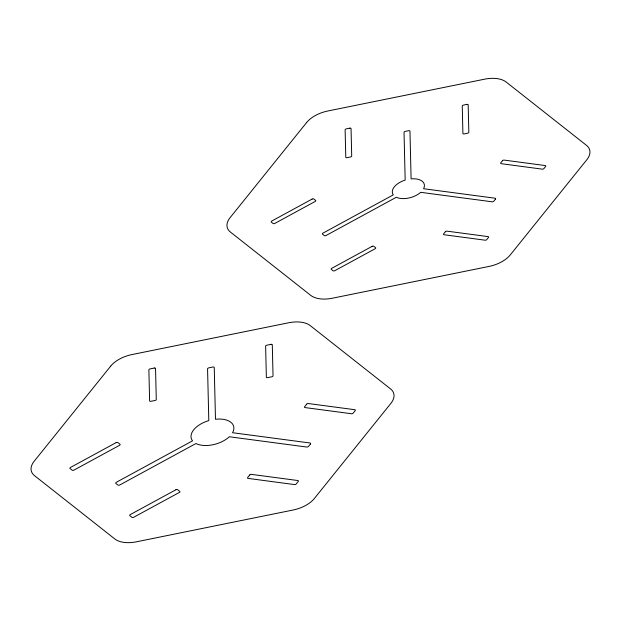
<?xml version="1.0" encoding="UTF-8"?>
<svg xmlns="http://www.w3.org/2000/svg" width="621" height="621" viewBox="0 0 621 621"><rect width="100%" height="100%" fill="white"/><g stroke="black" fill="none" stroke-linecap="round" stroke-linejoin="round"><path stroke-width="0.93" d="M110.685 366.134L34.178 461.248A25.399 14.089 -16.1 0 0 34.528 475.663L114.815 538.958A25.399 14.089 -16.1 0 0 136.387 541.822L293.174 510.004A25.399 14.089 -16.1 0 0 314.397 498.453L390.904 403.34A25.399 14.089 -16.1 0 0 390.555 388.925L310.267 325.629A25.399 14.089 -16.1 0 0 288.695 322.765L131.908 354.583A25.399 14.089 -16.1 0 0 110.685 366.134M306.603 122.547L230.096 217.66A25.399 14.089 -16.1 0 0 230.445 232.075L310.733 295.371A25.399 14.089 -16.1 0 0 332.305 298.235L489.092 266.417A25.399 14.089 -16.1 0 0 510.315 254.866L586.822 159.752A25.399 14.089 -16.1 0 0 586.472 145.337L506.185 82.042A25.399 14.089 -16.1 0 0 484.613 79.177L327.826 110.996A25.399 14.089 -16.1 0 0 306.603 122.547M249.72 474.972L247.67 477.518A1.273 0.706 -16.1 0 0 248.152 478.411L294.525 484.574A1.273 0.706 -16.1 0 0 296.209 483.961L298.259 481.415A1.273 0.706 -16.1 0 0 297.785 480.522L251.404 474.366A1.273 0.706 -16.1 0 0 249.72 474.972M306.689 404.147L304.639 406.693A1.273 0.706 -16.1 0 0 305.113 407.586L351.494 413.741A1.273 0.706 -16.1 0 0 353.178 413.136L355.228 410.59A1.273 0.706 -16.1 0 0 354.746 409.697L308.373 403.541A1.273 0.706 -16.1 0 0 306.689 404.147M445.335 231.765L443.65 233.861A1.273 0.706 -16.1 0 0 444.124 234.754L485.11 240.195A1.273 0.706 -16.1 0 0 486.794 239.59L488.479 237.486A1.273 0.706 -16.1 0 0 488.005 236.593L447.019 231.152A1.273 0.706 -16.1 0 0 445.335 231.765M502.482 160.707L500.798 162.811A1.273 0.706 -16.1 0 0 501.271 163.703L542.257 169.145A1.273 0.706 -16.1 0 0 543.942 168.539L545.626 166.436A1.273 0.706 -16.1 0 0 545.153 165.543L504.167 160.102A1.273 0.706 -16.1 0 0 502.482 160.707M495.48 199.1L493.796 201.196A1.273 0.706 -16.1 0 1 492.111 201.802L420.689 192.324A16.511 9.16 -16.1 0 1 396.314 197.268L326.025 235.514A1.273 0.706 -16.1 0 1 324.333 235.592L322.563 234.195A1.273 0.706 -16.1 0 1 322.99 233.116L393.279 194.878A16.511 9.16 -16.1 0 1 405.171 180.09L404.03 132.358A1.273 0.706 -16.1 0 1 405.249 131.388L408.703 130.689A1.273 0.706 -16.1 0 1 409.961 131.155L411.102 178.887A16.511 9.16 -16.1 0 1 423.584 188.722L495.007 198.208A1.273 0.706 -16.1 0 1 495.48 199.1M310.461 443.984L308.559 446.344A1.428 0.792 -16.1 0 1 306.665 447.027L229.296 436.757A22.03 12.226 -16.1 0 1 195.957 443.526L119.822 484.947A1.428 0.792 -16.1 0 1 117.912 485.04L115.917 483.464A1.428 0.792 -16.1 0 1 116.406 482.253L192.541 440.832A22.03 12.226 -16.1 0 1 208.803 420.603L207.569 368.905A1.428 0.792 -16.1 0 1 208.943 367.811L212.832 367.027A1.428 0.792 -16.1 0 1 214.245 367.554L215.479 419.253A22.03 12.226 -16.1 0 1 232.549 432.713L309.926 442.983A1.428 0.792 -16.1 0 1 310.461 443.984M312.107 199.085L271.773 221.029A1.273 0.706 -16.1 0 0 271.346 222.101L273.116 223.498A1.273 0.706 -16.1 0 0 274.816 223.42L315.142 201.476A1.273 0.706 -16.1 0 0 315.569 200.397L313.799 198.999A1.273 0.706 -16.1 0 0 312.107 199.085M372.08 246.366L331.754 268.311A1.273 0.706 -16.1 0 0 331.319 269.382L333.097 270.779A1.273 0.706 -16.1 0 0 334.789 270.702L375.123 248.757A1.273 0.706 -16.1 0 0 375.55 247.678L373.78 246.289A1.273 0.706 -16.1 0 0 372.08 246.366M116.127 442.618L70.491 467.45A1.273 0.706 -16.1 0 0 70.064 468.529L72.215 470.221A1.273 0.706 -16.1 0 0 73.907 470.144L119.543 445.311A1.273 0.706 -16.1 0 0 119.969 444.232L117.819 442.54A1.273 0.706 -16.1 0 0 116.127 442.618M175.914 489.752L130.278 514.584A1.273 0.706 -16.1 0 0 129.843 515.655L131.994 517.355A1.273 0.706 -16.1 0 0 133.694 517.277L179.329 492.445A1.273 0.706 -16.1 0 0 179.756 491.366L177.606 489.674A1.273 0.706 -16.1 0 0 175.914 489.752M349.802 128.159L346.339 128.865A1.273 0.706 -16.1 0 0 345.121 129.836L345.781 157.222A1.273 0.706 -16.1 0 0 347.03 157.687L350.492 156.989A1.273 0.706 -16.1 0 0 351.711 156.018L351.051 128.632A1.273 0.706 -16.1 0 0 349.802 128.159M466.922 104.39L463.468 105.089A1.273 0.706 -16.1 0 0 462.249 106.067L462.901 133.445A1.273 0.706 -16.1 0 0 464.151 133.919L467.613 133.22A1.273 0.706 -16.1 0 0 468.832 132.242L468.18 104.856A1.273 0.706 -16.1 0 0 466.922 104.39M154.295 368.043L150.088 368.897A1.273 0.706 -16.1 0 0 148.877 369.868L149.614 400.856A1.273 0.706 -16.1 0 0 150.864 401.321L155.064 400.475A1.273 0.706 -16.1 0 0 156.282 399.497L155.545 368.509A1.273 0.706 -16.1 0 0 154.295 368.043M271.043 344.345L266.844 345.198A1.273 0.706 -16.1 0 0 265.625 346.169L266.362 377.157A1.273 0.706 -16.1 0 0 267.62 377.63L271.819 376.776A1.273 0.706 -16.1 0 0 273.038 375.806L272.293 344.818A1.273 0.706 -16.1 0 0 271.043 344.345"/></g></svg>
